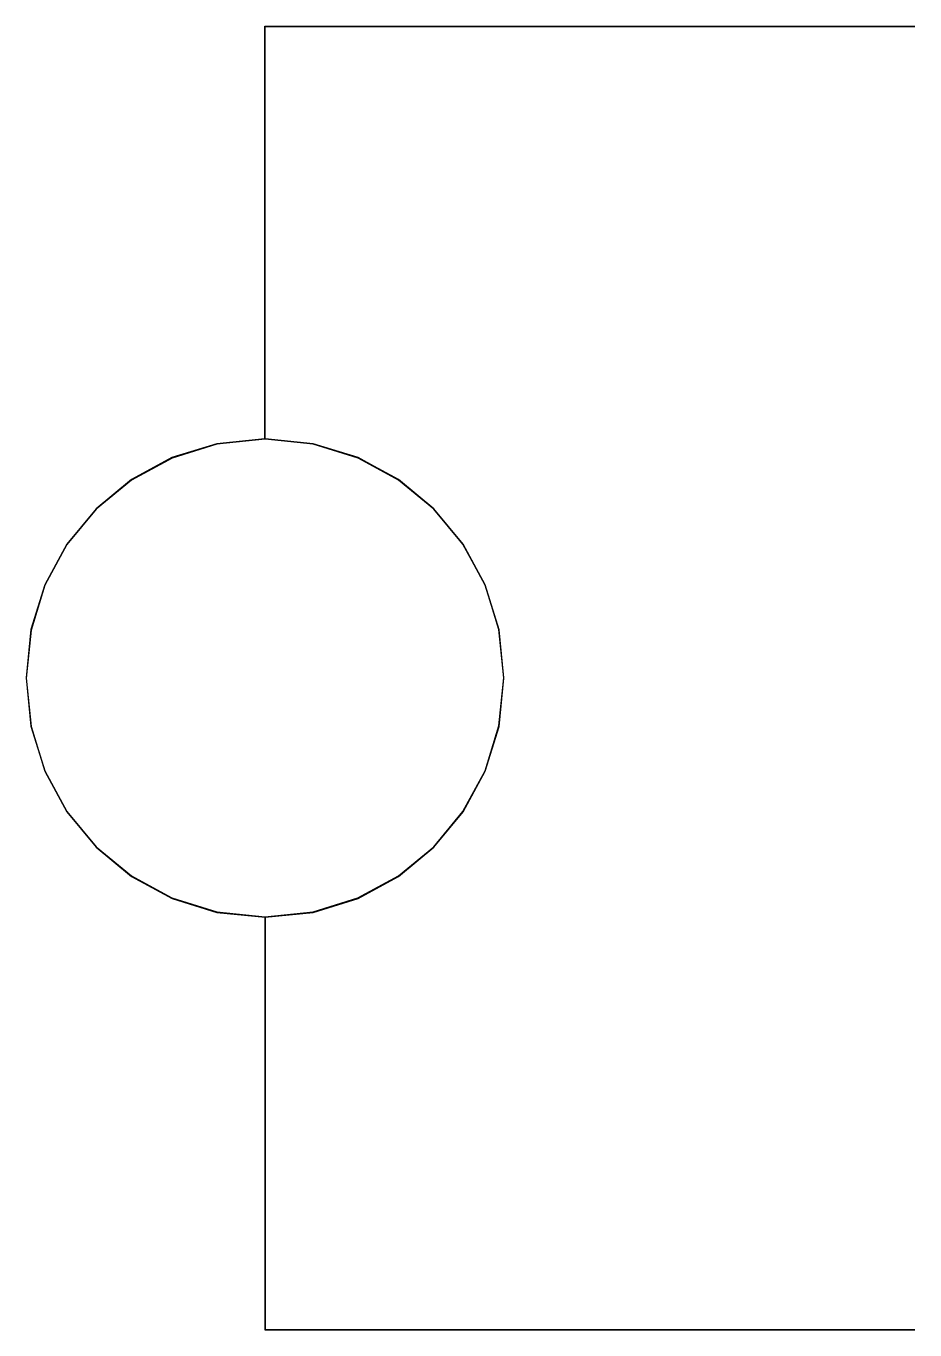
# Model space of a CAD drawing. Extents: x 1 to 47.7, y 0.2 to 35.
# Drawn here: x 36.4996 to 36.7042, y 14.1397 to 14.4399 of the extents above; entities that cross this region are included whole.
import ezdxf

# ---------------------------------------------------------------- set-up
doc = ezdxf.new("R2010")
doc.units = 0
doc.header["$MEASUREMENT"] = 0
for name, color, linetype in [('7_2___8__INDEPENDENT_INPUT', 7, 'CONTINUOUS'), ('7_3___8__OPTOISO_INDEPENDE', 7, 'CONTINUOUS'), ('7_4___24__OPTOISO_INDEPEND', 7, 'CONTINUOUS'), ('7_5___8__INDEPENDENT_INPUT', 7, 'CONTINUOUS'), ('7_6____8__INDEPENDENT_INPU', 7, 'CONTINUOUS'), ('7_7____8__OPTOISO_INDEPEND', 7, 'CONTINUOUS'), ('7_8____8__OPTOISO_INDEPEND', 7, 'CONTINUOUS')]:
    doc.layers.add(name, color=color, linetype=linetype)

msp = doc.modelspace()

# ---------------------------------------------------------------- linework, layer by layer
at = {"layer": '7_2___8__INDEPENDENT_INPUT'}
for points in [[(36.55459, 14.34484), (36.55459, 14.43984), (36.70423, 14.43984)], [(36.55459, 14.23484), (36.55459, 14.13984), (36.70423, 14.13984)]]:
    msp.add_lwpolyline(points, dxfattribs=at)
msp.add_lwpolyline([(36.60956, 14.28984), (36.60845, 14.30093), (36.60524, 14.31125), (36.60017, 14.3206), (36.59346, 14.32874), (36.58532, 14.33546), (36.57598, 14.34053), (36.56565, 14.34373), (36.55456, 14.34485), (36.54348, 14.34373), (36.53315, 14.34053), (36.52381, 14.33546), (36.51567, 14.32874), (36.50896, 14.3206), (36.50389, 14.31125), (36.50068, 14.30093), (36.49957, 14.28984), (36.50068, 14.27876), (36.50389, 14.26844), (36.50896, 14.2591), (36.51567, 14.25096), (36.52381, 14.24425), (36.53315, 14.23918), (36.54348, 14.23597), (36.55456, 14.23485), (36.56565, 14.23597), (36.57598, 14.23918), (36.58532, 14.24425), (36.59346, 14.25096), (36.60017, 14.2591), (36.60524, 14.26844), (36.60845, 14.27876)], close=True, dxfattribs=at)
at = {"layer": '7_3___8__OPTOISO_INDEPENDE'}
for points in [[(36.55459, 14.34484), (36.55459, 14.43984), (36.70423, 14.43984)], [(36.55459, 14.23484), (36.55459, 14.13984), (36.70423, 14.13984)]]:
    msp.add_lwpolyline(points, dxfattribs=at)
msp.add_lwpolyline([(36.60959, 14.28983), (36.60847, 14.30091), (36.60526, 14.31124), (36.60019, 14.32058), (36.59348, 14.32873), (36.58534, 14.33544), (36.576, 14.34052), (36.56567, 14.34372), (36.55459, 14.34484), (36.5435, 14.34372), (36.53318, 14.34052), (36.52383, 14.33544), (36.51569, 14.32873), (36.50898, 14.32058), (36.50391, 14.31124), (36.5007, 14.30091), (36.49959, 14.28983), (36.5007, 14.27875), (36.50391, 14.26843), (36.50898, 14.25909), (36.51569, 14.25095), (36.52383, 14.24423), (36.53318, 14.23916), (36.5435, 14.23596), (36.55459, 14.23484), (36.56567, 14.23596), (36.576, 14.23916), (36.58534, 14.24423), (36.59348, 14.25095), (36.60019, 14.25909), (36.60526, 14.26843), (36.60847, 14.27875)], close=True, dxfattribs=at)
at = {"layer": '7_4___24__OPTOISO_INDEPEND'}
for points in [[(36.55458, 14.34485), (36.55458, 14.43985), (36.70423, 14.43985)], [(36.55458, 14.23485), (36.55458, 14.13986), (36.70423, 14.13986)]]:
    msp.add_lwpolyline(points, dxfattribs=at)
msp.add_lwpolyline([(36.60957, 14.28984), (36.60845, 14.30093), (36.60525, 14.31125), (36.60018, 14.3206), (36.59347, 14.32874), (36.58533, 14.33546), (36.57599, 14.34053), (36.56566, 14.34373), (36.55458, 14.34485), (36.54349, 14.34373), (36.53316, 14.34053), (36.52381, 14.33546), (36.51567, 14.32874), (36.50896, 14.3206), (36.50389, 14.31125), (36.50068, 14.30093), (36.49957, 14.28984), (36.50068, 14.27876), (36.50389, 14.26844), (36.50896, 14.2591), (36.51567, 14.25096), (36.52381, 14.24425), (36.53316, 14.23918), (36.54349, 14.23597), (36.55458, 14.23485), (36.56566, 14.23597), (36.57599, 14.23918), (36.58533, 14.24425), (36.59347, 14.25096), (36.60018, 14.2591), (36.60525, 14.26844), (36.60845, 14.27876)], close=True, dxfattribs=at)
at = {"layer": '7_5___8__INDEPENDENT_INPUT'}
for points in [[(36.55457, 14.34474), (36.55457, 14.43984), (36.70423, 14.43984)], [(36.55457, 14.23474), (36.55457, 14.13975), (36.70423, 14.13975)]]:
    msp.add_lwpolyline(points, dxfattribs=at)
msp.add_lwpolyline([(36.60956, 14.28984), (36.60845, 14.30093), (36.60524, 14.31125), (36.60017, 14.3206), (36.59346, 14.32874), (36.58532, 14.33546), (36.57598, 14.34053), (36.56565, 14.34373), (36.55456, 14.34485), (36.54348, 14.34373), (36.53315, 14.34053), (36.52381, 14.33546), (36.51567, 14.32874), (36.50896, 14.3206), (36.50389, 14.31125), (36.50068, 14.30093), (36.49957, 14.28984), (36.50068, 14.27876), (36.50389, 14.26844), (36.50896, 14.2591), (36.51567, 14.25096), (36.52381, 14.24425), (36.53315, 14.23918), (36.54348, 14.23597), (36.55456, 14.23485), (36.56565, 14.23597), (36.57598, 14.23918), (36.58532, 14.24425), (36.59346, 14.25096), (36.60017, 14.2591), (36.60524, 14.26844), (36.60845, 14.27876)], close=True, dxfattribs=at)
at = {"layer": '7_6____8__INDEPENDENT_INPU'}
for points in [[(36.55459, 14.34484), (36.55459, 14.43984), (36.70423, 14.43984)], [(36.55459, 14.23484), (36.55459, 14.13984), (36.70423, 14.13984)]]:
    msp.add_lwpolyline(points, dxfattribs=at)
msp.add_lwpolyline([(36.60959, 14.28983), (36.60847, 14.30091), (36.60526, 14.31124), (36.60019, 14.32058), (36.59348, 14.32873), (36.58534, 14.33544), (36.576, 14.34052), (36.56567, 14.34372), (36.55459, 14.34484), (36.5435, 14.34372), (36.53318, 14.34052), (36.52383, 14.33544), (36.51569, 14.32873), (36.50898, 14.32058), (36.50391, 14.31124), (36.5007, 14.30091), (36.49959, 14.28983), (36.5007, 14.27875), (36.50391, 14.26843), (36.50898, 14.25909), (36.51569, 14.25095), (36.52383, 14.24423), (36.53318, 14.23916), (36.5435, 14.23596), (36.55459, 14.23484), (36.56567, 14.23596), (36.576, 14.23916), (36.58534, 14.24423), (36.59348, 14.25095), (36.60019, 14.25909), (36.60526, 14.26843), (36.60847, 14.27875)], close=True, dxfattribs=at)
at = {"layer": '7_7____8__OPTOISO_INDEPEND'}
for points in [[(36.55459, 14.34484), (36.55459, 14.43984), (36.70423, 14.43984)], [(36.55459, 14.23484), (36.55459, 14.13984), (36.70423, 14.13984)]]:
    msp.add_lwpolyline(points, dxfattribs=at)
msp.add_lwpolyline([(36.60956, 14.28984), (36.60845, 14.30093), (36.60524, 14.31125), (36.60017, 14.3206), (36.59346, 14.32874), (36.58532, 14.33546), (36.57598, 14.34053), (36.56565, 14.34373), (36.55456, 14.34485), (36.54348, 14.34373), (36.53315, 14.34053), (36.52381, 14.33546), (36.51567, 14.32874), (36.50896, 14.3206), (36.50389, 14.31125), (36.50068, 14.30093), (36.49957, 14.28984), (36.50068, 14.27876), (36.50389, 14.26844), (36.50896, 14.2591), (36.51567, 14.25096), (36.52381, 14.24425), (36.53315, 14.23918), (36.54348, 14.23597), (36.55456, 14.23485), (36.56565, 14.23597), (36.57598, 14.23918), (36.58532, 14.24425), (36.59346, 14.25096), (36.60017, 14.2591), (36.60524, 14.26844), (36.60845, 14.27876)], close=True, dxfattribs=at)
at = {"layer": '7_8____8__OPTOISO_INDEPEND'}
for points in [[(36.55459, 14.34474), (36.55459, 14.43974), (36.70422, 14.43974)], [(36.55459, 14.23474), (36.55459, 14.13975), (36.70422, 14.13975)]]:
    msp.add_lwpolyline(points, dxfattribs=at)
msp.add_lwpolyline([(36.60959, 14.28973), (36.60847, 14.30082), (36.60527, 14.31114), (36.6002, 14.32049), (36.59349, 14.32863), (36.58535, 14.33535), (36.576, 14.34042), (36.56568, 14.34363), (36.55459, 14.34474), (36.54351, 14.34363), (36.53318, 14.34042), (36.52384, 14.33535), (36.5157, 14.32863), (36.50898, 14.32049), (36.50391, 14.31114), (36.50071, 14.30082), (36.49959, 14.28973), (36.50071, 14.27865), (36.50391, 14.26833), (36.50898, 14.25899), (36.5157, 14.25085), (36.52384, 14.24414), (36.53318, 14.23907), (36.54351, 14.23586), (36.55459, 14.23474), (36.56568, 14.23586), (36.576, 14.23907), (36.58535, 14.24414), (36.59349, 14.25085), (36.6002, 14.25899), (36.60527, 14.26833), (36.60847, 14.27865)], close=True, dxfattribs=at)

doc.saveas('drawing.dxf')
